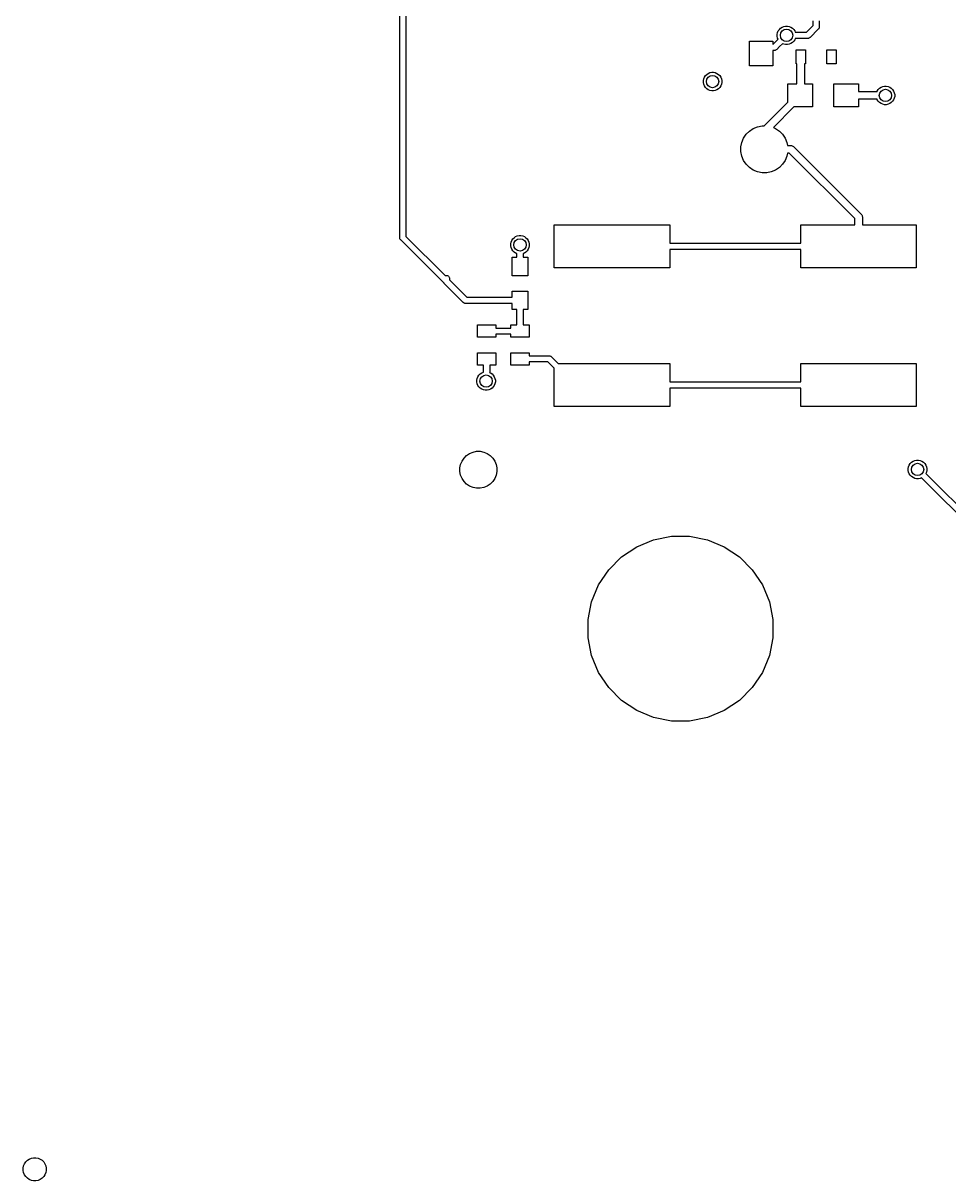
# Model space of a CAD drawing. Extents: x 71 to 174, y -171 to -82.
# Drawn here: x 75.95 to 105.99, y -171.08 to -133.51 of the extents above; entities that cross this region are included whole.
import ezdxf

# ---------------------------------------------------------------- set-up
doc = ezdxf.new("R2010")
doc.units = 0
doc.header["$MEASUREMENT"] = 0
doc.layers.add('BLACK', color=7, linetype='CONTINUOUS')

msp = doc.modelspace()

# ---------------------------------------------------------------- linework, layer by layer
at = {"layer": 'BLACK', "linetype": 'CONTINUOUS'}
for p, q in [((88.1699, -140.469), (88.1699, -123.826)), ((88.3699, -123.863), (88.3699, -140.433)), ((100.457, -133.764), (100.49, -133.714)), ((100.49, -133.714), (100.532, -133.673)), ((100.532, -133.673), (100.581, -133.64)), ((100.581, -133.64), (100.636, -133.617)), ((100.636, -133.617), (100.694, -133.606)), ((100.694, -133.606), (100.753, -133.606)), ((100.753, -133.606), (100.811, -133.617)), ((100.811, -133.617), (100.865, -133.64)), ((100.865, -133.64), (100.914, -133.673)), ((100.914, -133.673), (100.956, -133.714)), ((100.956, -133.714), (100.989, -133.764)), ((101.37, -133.806), (101.585, -133.59)), ((101.753, -133.706), (101.486, -133.973)), ((101.585, -133.59), (101.585, -133.432)), ((101.756, -133.703), (101.753, -133.706)), ((101.759, -133.699), (101.756, -133.703)), ((101.762, -133.695), (101.759, -133.699)), ((101.759, -133.699), (101.759, -133.699)), ((101.769, -133.688), (101.762, -133.695)), ((101.778, -133.67), (101.769, -133.688)), ((101.781, -133.66), (101.778, -133.67)), ((101.784, -133.651), (101.781, -133.66)), ((101.785, -133.637), (101.784, -133.648)), ((101.784, -133.648), (101.784, -133.651)), ((101.785, -133.432), (101.785, -133.627)), ((101.785, -133.627), (101.786, -133.632)), ((101.786, -133.632), (101.785, -133.637)), ((101.785, -133.637), (101.785, -133.637)), ((99.5262, -134.897), (99.5262, -134.097)), ((99.5262, -134.097), (100.276, -134.097)), ((100.276, -134.097), (100.276, -134.197)), ((100.356, -134.132), (100.452, -134.035)), ((100.423, -133.876), (100.435, -133.818)), ((100.423, -133.935), (100.423, -133.876)), ((100.435, -133.993), (100.423, -133.935)), ((100.435, -133.818), (100.457, -133.764)), ((100.452, -134.035), (100.435, -133.993)), ((100.956, -134.097), (100.914, -134.139)), ((100.989, -134.048), (100.956, -134.097)), ((100.989, -133.764), (101.006, -133.806)), ((101.006, -134.006), (100.989, -134.048)), ((101.006, -133.806), (101.37, -133.806)), ((101.406, -134.006), (101.006, -134.006)), ((101.411, -134.006), (101.406, -134.006)), ((101.416, -134.006), (101.411, -134.006)), ((101.431, -134.004), (101.416, -134.006)), ((101.416, -134.006), (101.416, -134.006)), ((101.45, -133.999), (101.431, -134.004)), ((101.467, -133.989), (101.45, -133.999)), ((101.482, -133.977), (101.467, -133.989)), ((101.486, -133.973), (101.482, -133.977)), ((100.276, -134.197), (100.29, -134.197)), ((100.327, -134.397), (100.276, -134.397)), ((100.276, -134.397), (100.276, -134.897)), ((100.29, -134.197), (100.356, -134.132)), ((100.331, -134.398), (100.327, -134.397)), ((100.336, -134.397), (100.331, -134.398)), ((100.351, -134.396), (100.336, -134.397)), ((100.336, -134.397), (100.336, -134.397)), ((100.37, -134.39), (100.351, -134.396)), ((100.356, -134.132), (100.356, -134.132)), ((100.387, -134.381), (100.37, -134.39)), ((100.403, -134.368), (100.387, -134.381)), ((100.406, -134.365), (100.403, -134.368)), ((100.497, -134.273), (100.406, -134.365)), ((100.593, -134.177), (100.497, -134.273)), ((100.497, -134.273), (100.497, -134.273)), ((100.636, -134.194), (100.593, -134.177)), ((100.694, -134.206), (100.636, -134.194)), ((100.753, -134.206), (100.694, -134.206)), ((100.811, -134.194), (100.753, -134.206)), ((100.865, -134.172), (100.811, -134.194)), ((100.914, -134.139), (100.865, -134.172)), ((101.035, -134.832), (101.035, -134.382)), ((101.035, -134.382), (101.335, -134.382)), ((101.335, -134.382), (101.335, -134.832)), ((102.035, -134.832), (102.035, -134.382)), ((102.035, -134.382), (102.335, -134.382)), ((102.335, -134.382), (102.335, -134.832)), ((101.06, -134.832), (101.035, -134.832)), ((101.06, -135.482), (101.06, -134.832)), ((101.335, -134.832), (101.31, -134.832)), ((101.31, -134.832), (101.31, -135.482)), ((102.335, -134.832), (102.035, -134.832)), ((98.0572, -135.264), (98.0901, -135.214)), ((98.0901, -135.214), (98.1318, -135.173)), ((98.1318, -135.173), (98.181, -135.14)), ((98.181, -135.14), (98.2356, -135.117)), ((98.2356, -135.117), (98.2935, -135.106)), ((98.2935, -135.106), (98.3526, -135.106)), ((98.3526, -135.106), (98.4106, -135.117)), ((98.4106, -135.117), (98.4652, -135.14)), ((98.4652, -135.14), (98.5143, -135.173)), ((98.5143, -135.173), (98.5561, -135.214)), ((98.5561, -135.214), (98.5889, -135.264)), ((100.276, -134.897), (99.5262, -134.897)), ((98.0231, -135.376), (98.0346, -135.318)), ((98.0231, -135.435), (98.0231, -135.376)), ((98.0346, -135.493), (98.0231, -135.435)), ((98.0346, -135.318), (98.0572, -135.264)), ((98.0572, -135.548), (98.0346, -135.493)), ((98.0901, -135.597), (98.0572, -135.548)), ((98.1318, -135.639), (98.0901, -135.597)), ((98.5561, -135.597), (98.5143, -135.639)), ((98.5889, -135.548), (98.5561, -135.597)), ((98.5889, -135.264), (98.6116, -135.318)), ((98.6116, -135.493), (98.5889, -135.548)), ((98.6116, -135.318), (98.6231, -135.376)), ((98.6231, -135.435), (98.6116, -135.493)), ((98.6231, -135.376), (98.6231, -135.435)), ((100.763, -136.08), (100.763, -135.482)), ((100.763, -135.482), (101.06, -135.482)), ((101.31, -135.482), (101.563, -135.482)), ((101.563, -135.482), (101.563, -136.232)), ((102.263, -136.232), (102.263, -135.482)), ((102.263, -135.482), (103.063, -135.482)), ((103.063, -135.482), (103.063, -135.732)), ((103.7, -135.666), (103.742, -135.624)), ((103.742, -135.624), (103.791, -135.591)), ((103.791, -135.591), (103.845, -135.568)), ((103.845, -135.568), (103.903, -135.557)), ((103.903, -135.557), (103.962, -135.557)), ((103.962, -135.557), (104.02, -135.568)), ((104.02, -135.568), (104.075, -135.591)), ((104.075, -135.591), (104.124, -135.624)), ((104.124, -135.624), (104.166, -135.666)), ((98.181, -135.672), (98.1318, -135.639)), ((98.2356, -135.694), (98.181, -135.672)), ((98.2935, -135.706), (98.2356, -135.694)), ((98.3526, -135.706), (98.2935, -135.706)), ((98.4106, -135.694), (98.3526, -135.706)), ((98.4652, -135.672), (98.4106, -135.694)), ((98.5143, -135.639), (98.4652, -135.672)), ((103.063, -135.732), (103.66, -135.732)), ((103.66, -135.982), (103.063, -135.982)), ((103.063, -135.982), (103.063, -136.232)), ((103.66, -135.732), (103.667, -135.715)), ((103.667, -135.999), (103.66, -135.982)), ((103.667, -135.715), (103.7, -135.666)), ((103.7, -136.048), (103.667, -135.999)), ((104.166, -135.666), (104.199, -135.715)), ((104.199, -135.999), (104.166, -136.048)), ((104.199, -135.715), (104.221, -135.769)), ((104.221, -135.944), (104.199, -135.999)), ((104.221, -135.769), (104.233, -135.827)), ((104.233, -135.886), (104.221, -135.944)), ((104.233, -135.827), (104.233, -135.886)), ((100.001, -136.842), (100.763, -136.08)), ((100.965, -136.232), (100.296, -136.9)), ((101.563, -136.232), (100.965, -136.232)), ((103.063, -136.232), (102.263, -136.232)), ((103.742, -136.09), (103.7, -136.048)), ((103.791, -136.123), (103.742, -136.09)), ((103.845, -136.145), (103.791, -136.123)), ((103.903, -136.157), (103.845, -136.145)), ((103.962, -136.157), (103.903, -136.157)), ((104.02, -136.145), (103.962, -136.157)), ((104.075, -136.123), (104.02, -136.145)), ((104.124, -136.09), (104.075, -136.123)), ((104.166, -136.048), (104.124, -136.09)), ((99.3288, -137.243), (99.4122, -137.118)), ((99.4122, -137.118), (99.5183, -137.012)), ((99.5183, -137.012), (99.6431, -136.929)), ((99.6431, -136.929), (99.7818, -136.871)), ((99.7818, -136.871), (99.929, -136.842)), ((99.929, -136.842), (100.001, -136.842)), ((100.296, -136.9), (100.365, -136.929)), ((100.365, -136.929), (100.49, -137.012)), ((100.49, -137.012), (100.596, -137.118)), ((100.596, -137.118), (100.679, -137.243)), ((99.2421, -137.529), (99.2714, -137.382)), ((99.2714, -137.382), (99.3288, -137.243)), ((100.679, -137.243), (100.737, -137.382)), ((100.737, -137.382), (100.756, -137.479)), ((100.756, -137.479), (100.856, -137.479)), ((100.856, -137.479), (100.862, -137.478)), ((100.862, -137.478), (100.868, -137.479)), ((100.868, -137.479), (100.868, -137.479)), ((100.868, -137.479), (100.887, -137.481)), ((100.887, -137.481), (100.91, -137.488)), ((100.91, -137.488), (100.932, -137.5)), ((100.932, -137.5), (100.951, -137.515)), ((99.2421, -137.679), (99.2421, -137.529)), ((99.2714, -137.826), (99.2421, -137.679)), ((99.3288, -137.965), (99.2714, -137.826)), ((100.737, -137.826), (100.679, -137.965)), ((100.756, -137.729), (100.737, -137.826)), ((100.81, -137.729), (100.756, -137.729)), ((102.935, -139.854), (100.81, -137.729)), ((100.951, -137.515), (100.955, -137.52)), ((100.955, -137.52), (103.144, -139.709)), ((99.4122, -138.09), (99.3288, -137.965)), ((99.5183, -138.196), (99.4122, -138.09)), ((99.6431, -138.279), (99.5183, -138.196)), ((100.49, -138.196), (100.365, -138.279)), ((100.596, -138.09), (100.49, -138.196)), ((100.679, -137.965), (100.596, -138.09)), ((99.7818, -138.337), (99.6431, -138.279)), ((99.929, -138.366), (99.7818, -138.337)), ((100.079, -138.366), (99.929, -138.366)), ((100.226, -138.337), (100.079, -138.366)), ((100.365, -138.279), (100.226, -138.337)), ((103.144, -139.709), (103.149, -139.713)), ((103.149, -139.713), (103.153, -139.718)), ((103.153, -139.718), (103.153, -139.718)), ((103.153, -139.718), (103.159, -139.726)), ((103.159, -139.726), (103.164, -139.732)), ((103.164, -139.732), (103.176, -139.754)), ((103.176, -139.754), (103.183, -139.777)), ((93.185, -141.452), (93.185, -140.052)), ((93.185, -140.052), (96.935, -140.052)), ((96.935, -140.052), (96.935, -140.652)), ((101.185, -140.652), (101.185, -140.052)), ((101.185, -140.052), (102.935, -140.052)), ((102.935, -140.052), (102.935, -139.854)), ((103.183, -139.777), (103.185, -139.796)), ((103.185, -139.796), (103.185, -139.796)), ((103.185, -139.796), (103.186, -139.802)), ((103.186, -139.802), (103.185, -139.808)), ((103.185, -139.808), (103.185, -140.052)), ((103.185, -140.052), (104.935, -140.052)), ((104.935, -140.052), (104.935, -141.452)), ((88.1694, -140.474), (88.1699, -140.469)), ((88.1699, -140.479), (88.1694, -140.474)), ((88.1713, -140.494), (88.1699, -140.479)), ((88.1699, -140.479), (88.1699, -140.479)), ((88.1771, -140.513), (88.1713, -140.494)), ((88.3699, -140.433), (89.6421, -141.705)), ((91.8401, -140.514), (91.8818, -140.473)), ((91.8818, -140.473), (91.931, -140.44)), ((91.931, -140.44), (91.9856, -140.417)), ((91.9856, -140.417), (92.0435, -140.406)), ((92.0435, -140.406), (92.1026, -140.406)), ((92.1026, -140.406), (92.1606, -140.417)), ((92.1606, -140.417), (92.2152, -140.44)), ((92.2152, -140.44), (92.2643, -140.473)), ((92.2643, -140.473), (92.3061, -140.514)), ((88.1863, -140.53), (88.1771, -140.513)), ((88.1988, -140.545), (88.1863, -140.53)), ((88.2026, -140.548), (88.1988, -140.545)), ((89.6073, -141.953), (88.2026, -140.548)), ((91.7731, -140.676), (91.7846, -140.618)), ((91.7731, -140.735), (91.7731, -140.676)), ((91.7846, -140.793), (91.7731, -140.735)), ((91.7846, -140.618), (91.8072, -140.564)), ((91.8072, -140.848), (91.7846, -140.793)), ((91.8072, -140.564), (91.8401, -140.514)), ((91.8401, -140.897), (91.8072, -140.848)), ((92.3061, -140.514), (92.3389, -140.564)), ((92.3389, -140.848), (92.3061, -140.897)), ((92.3389, -140.564), (92.3616, -140.618)), ((92.3616, -140.793), (92.3389, -140.848)), ((92.3616, -140.618), (92.3731, -140.676)), ((92.3731, -140.735), (92.3616, -140.793)), ((92.3731, -140.676), (92.3731, -140.735)), ((96.935, -140.652), (101.185, -140.652)), ((101.185, -140.852), (96.935, -140.852)), ((96.935, -140.852), (96.935, -141.452)), ((101.185, -141.452), (101.185, -140.852)), ((91.8231, -141.706), (91.8231, -141.106)), ((91.8231, -141.106), (91.9731, -141.106)), ((91.8818, -140.939), (91.8401, -140.897)), ((91.931, -140.972), (91.8818, -140.939)), ((91.9731, -140.989), (91.931, -140.972)), ((91.9731, -141.106), (91.9731, -140.989)), ((92.2152, -140.972), (92.1731, -140.989)), ((92.1731, -140.989), (92.1731, -141.106)), ((92.1731, -141.106), (92.3231, -141.106)), ((92.2643, -140.939), (92.2152, -140.972)), ((92.3061, -140.897), (92.2643, -140.939)), ((92.3231, -141.106), (92.3231, -141.706)), ((96.935, -141.452), (93.185, -141.452)), ((104.935, -141.452), (101.185, -141.452)), ((89.6104, -141.957), (89.6073, -141.953)), ((89.6142, -141.96), (89.6104, -141.957)), ((90.2273, -142.573), (89.6142, -141.96)), ((89.6142, -141.96), (89.6142, -141.96)), ((89.6142, -141.96), (89.6142, -141.96)), ((89.6421, -141.705), (89.643, -141.704)), ((89.643, -141.704), (89.6619, -141.699)), ((89.6619, -141.699), (89.6815, -141.697)), ((89.6815, -141.697), (89.7011, -141.699)), ((89.7011, -141.699), (89.7199, -141.704)), ((89.7199, -141.704), (89.7373, -141.714)), ((89.7373, -141.714), (89.7525, -141.726)), ((89.7525, -141.726), (89.765, -141.741)), ((89.765, -141.741), (89.7743, -141.759)), ((89.7743, -141.759), (89.78, -141.778)), ((89.78, -141.778), (89.7815, -141.792)), ((89.7815, -141.792), (89.7815, -141.844)), ((89.7815, -141.844), (90.3429, -142.406)), ((92.3231, -141.706), (91.8231, -141.706)), ((91.8231, -142.406), (91.8231, -142.206)), ((91.8231, -142.206), (92.3231, -142.206)), ((92.3231, -142.206), (92.3231, -142.806)), ((90.2304, -142.577), (90.2273, -142.573)), ((90.2342, -142.58), (90.2304, -142.577)), ((90.2379, -142.583), (90.2342, -142.58)), ((90.2342, -142.58), (90.2342, -142.58)), ((90.2457, -142.589), (90.2379, -142.583)), ((90.263, -142.599), (90.2457, -142.589)), ((90.2731, -142.602), (90.263, -142.599)), ((90.2819, -142.604), (90.2731, -142.602)), ((90.2855, -142.605), (90.2819, -142.604)), ((90.2966, -142.606), (90.2855, -142.605)), ((90.3015, -142.606), (90.2966, -142.606)), ((90.2966, -142.606), (90.2966, -142.606)), ((90.3064, -142.606), (90.3015, -142.606)), ((91.8231, -142.606), (90.3064, -142.606)), ((90.3429, -142.406), (91.8231, -142.406)), ((91.8231, -142.806), (91.8231, -142.606)), ((91.9731, -142.806), (91.8231, -142.806)), ((91.9731, -143.306), (91.9731, -142.806)), ((92.3231, -142.806), (92.1731, -142.806)), ((92.1731, -142.806), (92.1731, -143.306)), ((90.6931, -143.706), (90.6931, -143.306)), ((90.6931, -143.306), (91.2931, -143.306)), ((91.2931, -143.306), (91.2931, -143.406)), ((91.2931, -143.406), (91.7731, -143.406)), ((91.7731, -143.406), (91.7731, -143.306)), ((91.7731, -143.306), (91.9731, -143.306)), ((92.1731, -143.306), (92.3731, -143.306)), ((92.3731, -143.306), (92.3731, -143.706)), ((91.2931, -143.706), (90.6931, -143.706)), ((91.7731, -143.606), (91.2931, -143.606)), ((91.2931, -143.606), (91.2931, -143.706)), ((91.7731, -143.706), (91.7731, -143.606)), ((92.3731, -143.706), (91.7731, -143.706)), ((90.6931, -144.606), (90.6931, -144.206)), ((90.6931, -144.206), (91.2931, -144.206)), ((91.2931, -144.206), (91.2931, -144.606)), ((91.7731, -144.606), (91.7731, -144.206)), ((91.7731, -144.206), (92.3731, -144.206)), ((92.3731, -144.206), (92.3731, -144.306)), ((90.8931, -144.606), (90.6931, -144.606)), ((90.8931, -144.772), (90.8931, -144.606)), ((91.2931, -144.606), (91.0931, -144.606)), ((91.0931, -144.606), (91.0931, -144.801)), ((92.3731, -144.606), (91.7731, -144.606)), ((92.3731, -144.306), (93.0182, -144.306)), ((92.9817, -144.506), (92.3731, -144.506)), ((92.3731, -144.506), (92.3731, -144.606)), ((93.185, -144.709), (92.9817, -144.506)), ((93.0182, -144.306), (93.0231, -144.305)), ((93.0231, -144.305), (93.028, -144.306)), ((93.028, -144.306), (93.028, -144.306)), ((93.028, -144.306), (93.0427, -144.307)), ((93.0427, -144.307), (93.0615, -144.313)), ((93.0615, -144.313), (93.0789, -144.322)), ((93.0789, -144.322), (93.0941, -144.335)), ((93.0941, -144.335), (93.0973, -144.338)), ((93.0973, -144.338), (93.3108, -144.552)), ((93.3108, -144.552), (96.935, -144.552)), ((96.935, -144.552), (96.935, -145.152)), ((101.185, -145.152), (101.185, -144.552)), ((101.185, -144.552), (104.935, -144.552)), ((104.935, -144.552), (104.935, -145.952)), ((90.6846, -145.038), (90.7072, -144.984)), ((90.7072, -144.984), (90.7401, -144.934)), ((90.7401, -144.934), (90.7818, -144.893)), ((90.7818, -144.893), (90.831, -144.86)), ((90.831, -144.86), (90.8831, -144.838)), ((90.8826, -144.816), (90.8831, -144.811)), ((90.8831, -144.821), (90.8826, -144.816)), ((90.8831, -144.811), (90.8845, -144.796)), ((90.8831, -144.811), (90.8831, -144.811)), ((90.8831, -144.838), (90.8831, -144.821)), ((90.8845, -144.796), (90.8903, -144.777)), ((90.8903, -144.777), (90.8931, -144.772)), ((91.0859, -144.844), (91.0844, -144.847)), ((91.0844, -144.847), (91.1152, -144.86)), ((91.0916, -144.825), (91.0859, -144.844)), ((91.0931, -144.811), (91.0916, -144.825)), ((91.0931, -144.801), (91.0936, -144.806)), ((91.0936, -144.806), (91.0931, -144.811)), ((91.0931, -144.811), (91.0931, -144.811)), ((91.1152, -144.86), (91.1643, -144.893)), ((91.1643, -144.893), (91.2061, -144.934)), ((91.2061, -144.934), (91.2389, -144.984)), ((91.2389, -144.984), (91.2616, -145.038)), ((93.185, -145.952), (93.185, -144.709)), ((90.6731, -145.096), (90.6846, -145.038)), ((90.6731, -145.155), (90.6731, -145.096)), ((90.6846, -145.213), (90.6731, -145.155)), ((90.7072, -145.268), (90.6846, -145.213)), ((90.7401, -145.317), (90.7072, -145.268)), ((90.7818, -145.359), (90.7401, -145.317)), ((90.831, -145.392), (90.7818, -145.359)), ((90.8856, -145.414), (90.831, -145.392)), ((91.1152, -145.392), (91.0606, -145.414)), ((91.1643, -145.359), (91.1152, -145.392)), ((91.2061, -145.317), (91.1643, -145.359)), ((91.2389, -145.268), (91.2061, -145.317)), ((91.2616, -145.213), (91.2389, -145.268)), ((91.2616, -145.038), (91.2731, -145.096)), ((91.2731, -145.155), (91.2616, -145.213)), ((91.2731, -145.096), (91.2731, -145.155)), ((96.935, -145.152), (101.185, -145.152)), ((101.185, -145.352), (96.935, -145.352)), ((96.935, -145.352), (96.935, -145.952)), ((101.185, -145.952), (101.185, -145.352)), ((90.9435, -145.426), (90.8856, -145.414)), ((91.0026, -145.426), (90.9435, -145.426)), ((91.0606, -145.414), (91.0026, -145.426)), ((96.935, -145.952), (93.185, -145.952)), ((104.935, -145.952), (101.185, -145.952)), ((90.1914, -147.721), (90.257, -147.623)), ((90.257, -147.623), (90.3406, -147.54)), ((90.3406, -147.54), (90.4389, -147.474)), ((90.4389, -147.474), (90.5481, -147.429)), ((90.5481, -147.429), (90.664, -147.406)), ((90.664, -147.406), (90.7822, -147.406)), ((90.7822, -147.406), (90.8981, -147.429)), ((90.8981, -147.429), (91.0073, -147.474)), ((91.0073, -147.474), (91.1056, -147.54)), ((91.1056, -147.54), (91.1891, -147.623)), ((91.1891, -147.623), (91.2548, -147.721)), ((90.1231, -147.947), (90.1461, -147.831)), ((90.1231, -148.065), (90.1231, -147.947)), ((90.1461, -147.831), (90.1914, -147.721)), ((91.2548, -147.721), (91.3, -147.831)), ((91.3, -147.831), (91.3231, -147.947)), ((91.3231, -147.947), (91.3231, -148.065)), ((104.674, -147.965), (104.686, -147.907)), ((104.674, -148.024), (104.674, -147.965)), ((104.686, -148.082), (104.674, -148.024)), ((104.686, -147.907), (104.708, -147.852)), ((104.708, -147.852), (104.741, -147.803)), ((104.741, -147.803), (104.783, -147.761)), ((104.783, -147.761), (104.832, -147.728)), ((104.832, -147.728), (104.887, -147.706)), ((104.887, -147.706), (104.945, -147.694)), ((104.945, -147.694), (105.004, -147.694)), ((105.004, -147.694), (105.062, -147.706)), ((105.062, -147.706), (105.116, -147.728)), ((105.116, -147.728), (105.166, -147.761)), ((105.166, -147.761), (105.207, -147.803)), ((105.207, -147.803), (105.24, -147.852)), ((105.24, -147.852), (105.263, -147.907)), ((105.263, -147.907), (105.274, -147.965)), ((105.274, -148.024), (105.263, -148.082)), ((105.274, -147.965), (105.274, -148.024)), ((90.1461, -148.181), (90.1231, -148.065)), ((90.1914, -148.29), (90.1461, -148.181)), ((90.257, -148.388), (90.1914, -148.29)), ((90.3406, -148.472), (90.257, -148.388)), ((91.1891, -148.388), (91.1056, -148.472)), ((91.2548, -148.29), (91.1891, -148.388)), ((91.3, -148.181), (91.2548, -148.29)), ((91.3231, -148.065), (91.3, -148.181)), ((104.708, -148.136), (104.686, -148.082)), ((104.741, -148.185), (104.708, -148.136)), ((104.783, -148.227), (104.741, -148.185)), ((104.832, -148.26), (104.783, -148.227)), ((104.887, -148.283), (104.832, -148.26)), ((104.945, -148.294), (104.887, -148.283)), ((105.004, -148.294), (104.945, -148.294)), ((105.062, -148.283), (105.004, -148.294)), ((105.104, -148.265), (105.062, -148.283)), ((110.647, -153.808), (105.104, -148.265)), ((105.263, -148.082), (105.245, -148.124)), ((105.245, -148.124), (110.788, -153.667)), ((90.4389, -148.537), (90.3406, -148.472)), ((90.5481, -148.583), (90.4389, -148.537)), ((90.664, -148.606), (90.5481, -148.583)), ((90.7822, -148.606), (90.664, -148.606)), ((90.8981, -148.583), (90.7822, -148.606)), ((91.0073, -148.537), (90.8981, -148.583)), ((91.1056, -148.472), (91.0073, -148.537)), ((95.861, -150.503), (96.4069, -150.277)), ((96.4069, -150.277), (96.9865, -150.162)), ((96.9865, -150.162), (97.5775, -150.162)), ((97.5775, -150.162), (98.1571, -150.277)), ((98.1571, -150.277), (98.703, -150.503)), ((95.3696, -150.832), (95.861, -150.503)), ((98.703, -150.503), (99.1944, -150.832)), ((94.9517, -151.25), (95.3696, -150.832)), ((99.1944, -150.832), (99.6123, -151.25)), ((94.6234, -151.741), (94.9517, -151.25)), ((99.6123, -151.25), (99.9406, -151.741)), ((94.3973, -152.287), (94.6234, -151.741)), ((99.9406, -151.741), (100.167, -152.287)), ((94.282, -152.867), (94.3973, -152.287)), ((100.167, -152.287), (100.282, -152.867)), ((94.282, -153.457), (94.282, -152.867)), ((100.282, -152.867), (100.282, -153.457)), ((94.3973, -154.037), (94.282, -153.457)), ((100.282, -153.457), (100.167, -154.037)), ((94.6234, -154.583), (94.3973, -154.037)), ((100.167, -154.037), (99.9406, -154.583)), ((94.9517, -155.074), (94.6234, -154.583)), ((99.9406, -154.583), (99.6123, -155.074)), ((95.3696, -155.492), (94.9517, -155.074)), ((99.6123, -155.074), (99.1944, -155.492)), ((95.861, -155.821), (95.3696, -155.492)), ((99.1944, -155.492), (98.703, -155.821)), ((96.4069, -156.047), (95.861, -155.821)), ((98.703, -155.821), (98.1571, -156.047)), ((96.9865, -156.162), (96.4069, -156.047)), ((97.5775, -156.162), (96.9865, -156.162)), ((98.1571, -156.047), (97.5775, -156.162)), ((75.9625, -170.596), (75.9908, -170.528)), ((75.9908, -170.528), (76.0318, -170.467)), ((76.0318, -170.467), (76.084, -170.414)), ((76.084, -170.414), (76.1455, -170.373)), ((76.1455, -170.373), (76.2137, -170.345)), ((76.2137, -170.345), (76.2862, -170.331)), ((76.2862, -170.331), (76.36, -170.331)), ((76.36, -170.331), (76.4325, -170.345)), ((76.4325, -170.345), (76.5007, -170.373)), ((76.5007, -170.373), (76.5621, -170.414)), ((76.5621, -170.414), (76.6144, -170.467)), ((76.6144, -170.467), (76.6554, -170.528)), ((76.6554, -170.528), (76.6837, -170.596)), ((75.9481, -170.669), (75.9625, -170.596)), ((75.9481, -170.743), (75.9481, -170.669)), ((75.9625, -170.815), (75.9481, -170.743)), ((75.9908, -170.883), (75.9625, -170.815)), ((76.0318, -170.945), (75.9908, -170.883)), ((76.6554, -170.883), (76.6144, -170.945)), ((76.6837, -170.815), (76.6554, -170.883)), ((76.6837, -170.596), (76.6981, -170.669)), ((76.6981, -170.743), (76.6837, -170.815)), ((76.6981, -170.669), (76.6981, -170.743)), ((76.084, -170.997), (76.0318, -170.945)), ((76.1455, -171.038), (76.084, -170.997)), ((76.2137, -171.066), (76.1455, -171.038)), ((76.2862, -171.081), (76.2137, -171.066)), ((76.36, -171.081), (76.2862, -171.081)), ((76.4325, -171.066), (76.36, -171.081)), ((76.5007, -171.038), (76.4325, -171.066)), ((76.5621, -170.997), (76.5007, -171.038)), ((76.6144, -170.945), (76.5621, -170.997))]:
    msp.add_line(p, q, dxfattribs=at)
at = {"layer": 'BLACK'}
for centre in [(100.723, -133.906), (98.3231, -135.406), (103.933, -135.857), (92.0731, -140.706), (90.9731, -145.126), (104.974, -147.994)]:
    msp.add_circle(centre, 0.2, dxfattribs=at)

doc.saveas('drawing.dxf')
